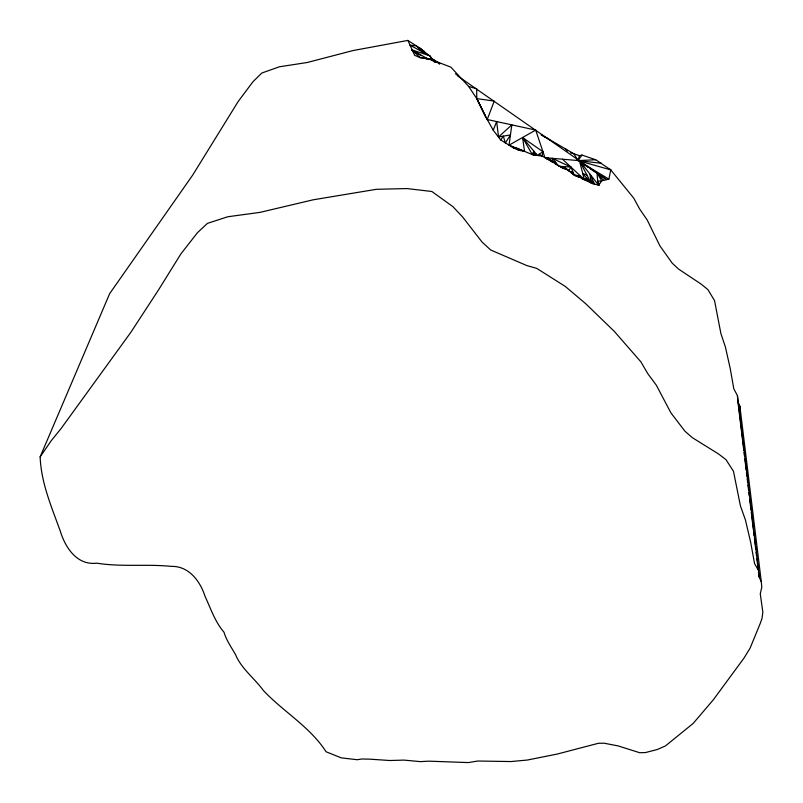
<?xml version="1.0" encoding="UTF-8"?>
<svg xmlns="http://www.w3.org/2000/svg" width="803" height="803" viewBox="0 0 803 803"><rect width="100%" height="100%" fill="white"/><g stroke="black" fill="none" stroke-linecap="round" stroke-linejoin="round"><path stroke-width="1.2" d="M574.918 175.586L575.791 175.305L578.963 177.122L580.388 176.74L574.918 175.586L566.286 168.69L563.816 168.58L555.576 164.153L555.586 162.306L552.073 161.845L539.074 154.286M592.604 182.06L592.795 183.736L598.837 185.061L601.758 180.785L608.885 179.119L610.762 169.895L610.079 169.212M563.816 168.58L563.847 166.602L568.735 170.788L573.452 173.046L572.71 174L574.336 175.124L580.318 175.867L580.459 177.614L582.396 178.928L592.594 183.616L590.637 179.842L594.581 184.278M427.216 53.952L421.414 49.405L422.117 49.645L421.997 51.633L429.735 55.788L434.152 61.55M523.847 151.175L520.705 150.613L520.776 149.83L533.202 154.969L542.025 156.073L542.948 151.717L522.562 137.514L524.55 151.335L509.052 145.152L500.711 139.973L493.243 130.227L485.012 115.562L476.781 98.608L468.621 86.423L450.935 67.171L430.087 59.161L420.059 57.605L414.649 55.327L407.854 40.421L353.049 50.549L307.258 62.493L279.434 66.779L261.828 73.023L252.995 81.705L238.18 101.499L192.73 175.034L109.67 293.627L40.15 456.837C41.073 482.794 51.533 506.783 60.225 530.944C65.204 547.435 76.937 565.633 96.751 563.164C121.454 567.149 146.568 563.857 171.32 566.376C188.916 565.924 200.248 581.201 205.136 596.579C210.838 608.754 215.053 621.863 223.977 632.192C226.426 640.392 231.394 647.308 235.55 654.676C241.392 668.718 254.451 678.234 263.294 690.399C283.339 711.789 310.099 726.805 326.078 751.759L341.215 757.861L357.235 759.728L361.711 758.996L369.651 759.146L389.726 760.511L404.039 760.11L420.401 761.625L428.902 761.164L468.38 762.579L477.745 761.023L510.979 761.555L527.35 760.039L557.302 754.037L598.396 743.287L604.247 743.227L618.149 745.917L639.67 752.712L645.441 752.562L657.195 749.54L665.346 745.997L693.099 723.503L713.405 699.704L743.939 658.159L750.112 648.111L760.27 623.339L761.997 618.481L762.85 612.187L760.27 593.859L761.786 587.204L761.294 581.753L739.884 406.228L737.897 401.61L737.425 395.558L733.801 388.793L730.198 368.386L725.39 346.946L720.893 333.526L714.529 300.593L707.935 289.642L701.471 284.332L678.525 269.045L672.211 263.143L659.936 245.909L647.178 219.942L639.75 209.181L633.778 198.19L610.762 169.895L595.696 159.747L582.034 155.079L579.395 155.652L570.511 152.721M598.345 185.081L597.954 183.716M419.286 47.678L419.758 48.561M520.705 150.613L514.593 148.364L509.052 145.152L511.832 124.877L498.543 136.932L496.645 121.564L493.243 130.227M548.82 159.797L548.931 159.104L547.516 159.114L546.512 157.83L546.713 158.743L545.649 158.161M739.954 413.645L739.884 406.228M518.638 149.98L518.889 149.077L520.284 150.432L520.776 149.83M579.395 155.652L577.999 160.59L610.762 169.895M598.526 185.081L579.435 160.66L544.946 157.699L535.701 130.076L487.23 119.517L494.246 101.098L476.781 98.608L476.671 88.802L468.621 86.423M536.233 154.076L535.45 155.24L533.865 151.205L532.289 154.567L522.562 137.514L537.358 155.431L542.948 151.717M547.516 159.114L548.068 157.97L555.576 164.153M568.735 170.788L570.893 167.034L552.163 158.321L552.544 162.045M40.15 456.837L51.292 440.636L61.108 428.501L130.789 332.402L158.462 290.003L180.876 253.939L197.458 232.689L207.455 223.364L227.761 216.76L260.042 212.363L313.14 199.817L376.356 189.307L407.011 188.564L431.853 191.495L452.872 206.612L462.528 216.86L482.111 242.115L490.723 250.014L526.949 265.622L536.695 268.363L565.272 286.42L585.949 303.925L614.285 331.358L640.904 361.872L647.79 373.666L656.332 385.199L670.947 412.913L685.009 431.291L692.256 437.605L718.585 453.996L725.992 459.657L733.47 471.261L740.426 505.87L745.435 519.953L750.685 542.356L754.559 563.616L758.614 570.672L759.076 576.945L761.294 581.753M500.711 139.973L503.361 136.129L505.308 143.044L510.447 134.944L498.543 136.932M427.286 58.358L420.059 57.605L411.839 49.836L429.735 55.788L433.73 61.068M582.034 155.079L577.999 160.59L573.934 153.835L542.155 135.275M598.807 183.405L598.877 185.051L597.743 181.277L601.758 180.785L596.99 172.936L598.074 185.041M517.353 149.599L516.329 148.535L517.995 149.79L518.889 149.077L519.441 150.211M423.442 50.629L421.997 51.633L416.476 45.881L409.831 45.109L429.735 55.788M478.779 102.553L476.781 98.608L487.23 119.517M509.052 145.152L535.701 130.076M562.542 159.205L584.343 179.631L586.873 178.196L587.786 181.117L585.608 178.908L586.27 180.334M552.073 161.845L548.068 157.97M422.117 49.645L421.143 49.997L421.204 48.993L407.854 40.421M515.646 148.756L517.002 148.324L517.995 149.79M598.626 185.081L597.743 181.277L599.409 184.59M424.235 51.221L421.997 51.633L420.29 48.361L419.236 48.752L418.955 47.447M418.895 47.979L419.618 47.909M576.494 176.218L580.318 175.867M595.696 159.747L577.999 160.59L601.507 163.3M511.069 146.608L512.555 146.547L514.593 148.364L517.002 148.324M577.748 176.811L580.388 176.74M430.087 59.161L425.008 58.428L430.087 59.161L432.747 60.606M434.303 62.082L437.846 62.584L439.522 64.11M586.903 174.994L582.787 173.639L590.948 182.753L590.075 174.582L594.682 184.309M578.963 177.122L582.326 177.744L582.396 178.928M567.731 169.945L564.228 168.65L563.847 166.602L563.013 168.198L560.303 166.382L561.197 167.355M484.49 114.538L485.173 115.853M431.101 60.074L437.846 62.584M455.341 73.886L457.62 74.749M541.162 134.914L549.744 139.702M417.038 53.299L411.839 49.836L427.909 58.96M457.108 75.542L606.486 179.581L590.205 168.73M582.265 163.15L608.885 179.119M431.683 58.418L439.793 63.628M411.839 49.836L421.204 55.788M421.615 49.264L421.625 49.816M582.075 163.3L588.177 167.375M560.303 166.382L562.01 167.777M514.301 148.194L512.766 147.441L512.555 146.547M596.99 172.936L603.685 180.524M552.163 158.321L559.018 166.301L570.893 167.034L574.336 175.124M565.904 149.147L567.46 151.034M572.71 174L571.094 171.922L571.144 172.796M546.512 157.83L547.285 158.944M434.353 60.095L435.517 62.182M590.948 182.753L579.435 160.66L584.343 179.631M545.729 157.769L546.06 158.402M575.791 175.305L576.223 176.178M478.889 102.814L485.092 115.702M478.066 101.168L478.447 101.981M598.847 184.228L599.108 184.941M550.296 160.008L550.477 160.64M566.286 168.69L566.466 169.453M533.865 151.205L534.678 155.18L532.931 153.202L533.202 154.969M737.425 395.558L758.614 570.672M737.897 401.61L743.749 450.112M744.05 452.601L744.501 456.325M744.803 458.814L746.158 470.006M746.459 472.495L746.91 476.219M747.212 478.708L747.663 482.442M747.964 484.932L748.557 489.9M748.858 492.39L749.309 496.124M749.611 498.603L750.966 509.795M751.267 512.284L753.365 529.699M753.666 532.178L754.117 535.912M754.418 538.401L755.774 549.593M756.075 552.083L756.526 555.806M756.827 558.296L758.173 569.488M758.474 571.977L759.076 576.945"/></g></svg>
